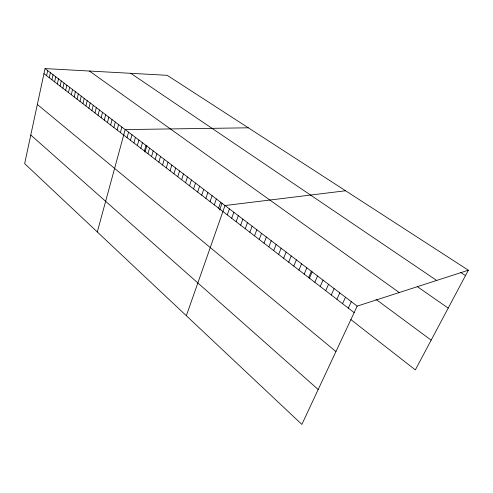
<?xml version="1.0" encoding="UTF-8"?>
<svg xmlns="http://www.w3.org/2000/svg" width="493" height="493" viewBox="0 0 493 493"><rect width="100%" height="100%" fill="white"/><g stroke="black" fill="none" stroke-linecap="round" stroke-linejoin="round"><path stroke-width="0.74" d="M45.036 68.589L24.65 163.621L301.87 424.411L357.178 306.128L468.35 270.213L167.201 75.318L45.036 68.589L357.178 306.128M46.582 75.688L47.685 70.598M49.238 77.734L50.354 72.631M51.919 79.798L53.041 74.677M54.618 81.875L55.758 76.748M57.342 83.976L58.494 78.831M60.091 86.09L61.255 80.926M62.857 88.222L64.041 83.046M65.655 90.379L66.845 85.184M68.472 92.548L69.679 87.341M71.312 94.736L72.533 89.51M74.178 96.948L75.417 91.704M77.074 99.173L78.325 93.916M79.989 101.422L81.259 96.147M82.935 103.69L84.217 98.403M85.899 105.977L87.199 100.671M88.894 108.281L90.207 102.963M91.92 110.611L93.245 105.274M94.97 112.959L96.308 107.603M98.045 115.325L99.401 109.957M101.145 117.716L102.526 112.336M104.282 120.132L105.675 114.727M107.437 122.566L108.848 117.149M110.629 125.019L112.053 119.589M113.846 127.502L115.294 122.048M117.094 130.004L118.56 124.538M120.372 132.531L121.857 127.046M97.294 231.963L125.179 129.579L248.312 127.81M127.052 137.67L128.568 132.155M130.448 140.289L131.982 134.755M133.88 142.933L135.433 137.381M137.344 145.601L138.915 140.03M140.838 148.294L142.434 142.705M144.369 151.012L145.983 145.41M145.047 152.06L146.889 145.681M147.937 153.761L149.57 148.134M151.536 156.534L153.187 150.889M155.172 159.331L156.848 153.674M158.838 162.16L160.539 156.484M162.548 165.013L164.268 159.319M166.289 167.897L168.033 162.185M170.073 170.812L171.835 165.081M173.893 173.752L175.681 168.008M177.751 176.722L179.557 170.96M181.646 179.723L183.482 173.943M185.584 182.761L187.439 176.956M189.559 185.824L191.444 180M193.576 188.918L195.487 183.076M197.638 192.042L199.573 186.188M201.736 195.203L203.695 189.33M205.883 198.396L207.867 192.504M210.073 201.625L212.082 195.709M214.307 204.885L216.341 198.95M218.584 208.175L220.648 202.229M219.656 210.061L222.06 203.165M186.342 315.73L224.999 205.538L345.575 190.76M227.273 214.874L229.399 208.884M231.692 218.276L233.842 212.267M236.159 221.714L238.341 215.688M240.67 225.196L242.883 219.145M245.237 228.709L247.474 222.645M249.846 232.265L252.12 226.176M254.511 235.857L256.816 229.75M259.232 239.487L261.567 233.368M264.001 243.166L266.368 237.022M268.827 246.882L271.224 240.72M273.701 250.635L276.142 244.454M278.637 254.437L281.109 248.238M283.629 258.283L286.131 252.065M288.676 262.171L291.221 255.935M293.785 266.109L296.361 259.848M298.949 270.084L301.568 263.804M304.181 274.114L306.831 267.816M308.563 277.781L311.391 271.132M309.468 278.188L312.161 271.871M314.824 282.31L317.554 275.969M320.24 286.482L323.007 280.123M325.719 290.71L328.529 284.325M331.265 294.98L334.125 288.584M336.885 299.306L339.782 292.885M342.567 303.688L345.507 297.248M348.323 308.119L351.306 301.661M468.35 270.213L415.346 369.898L350.843 319.563M460.795 272.524L465.491 275.593M130.75 73.309L436.669 280.449M417.244 286.569L448.199 308.119M89.412 71.029L399.244 292.54M376.017 299.387L431.165 340.152M43.951 73.654L354.147 312.605M37.339 104.461L335.943 351.546M30.782 135.027L318.195 389.507"/></g></svg>
